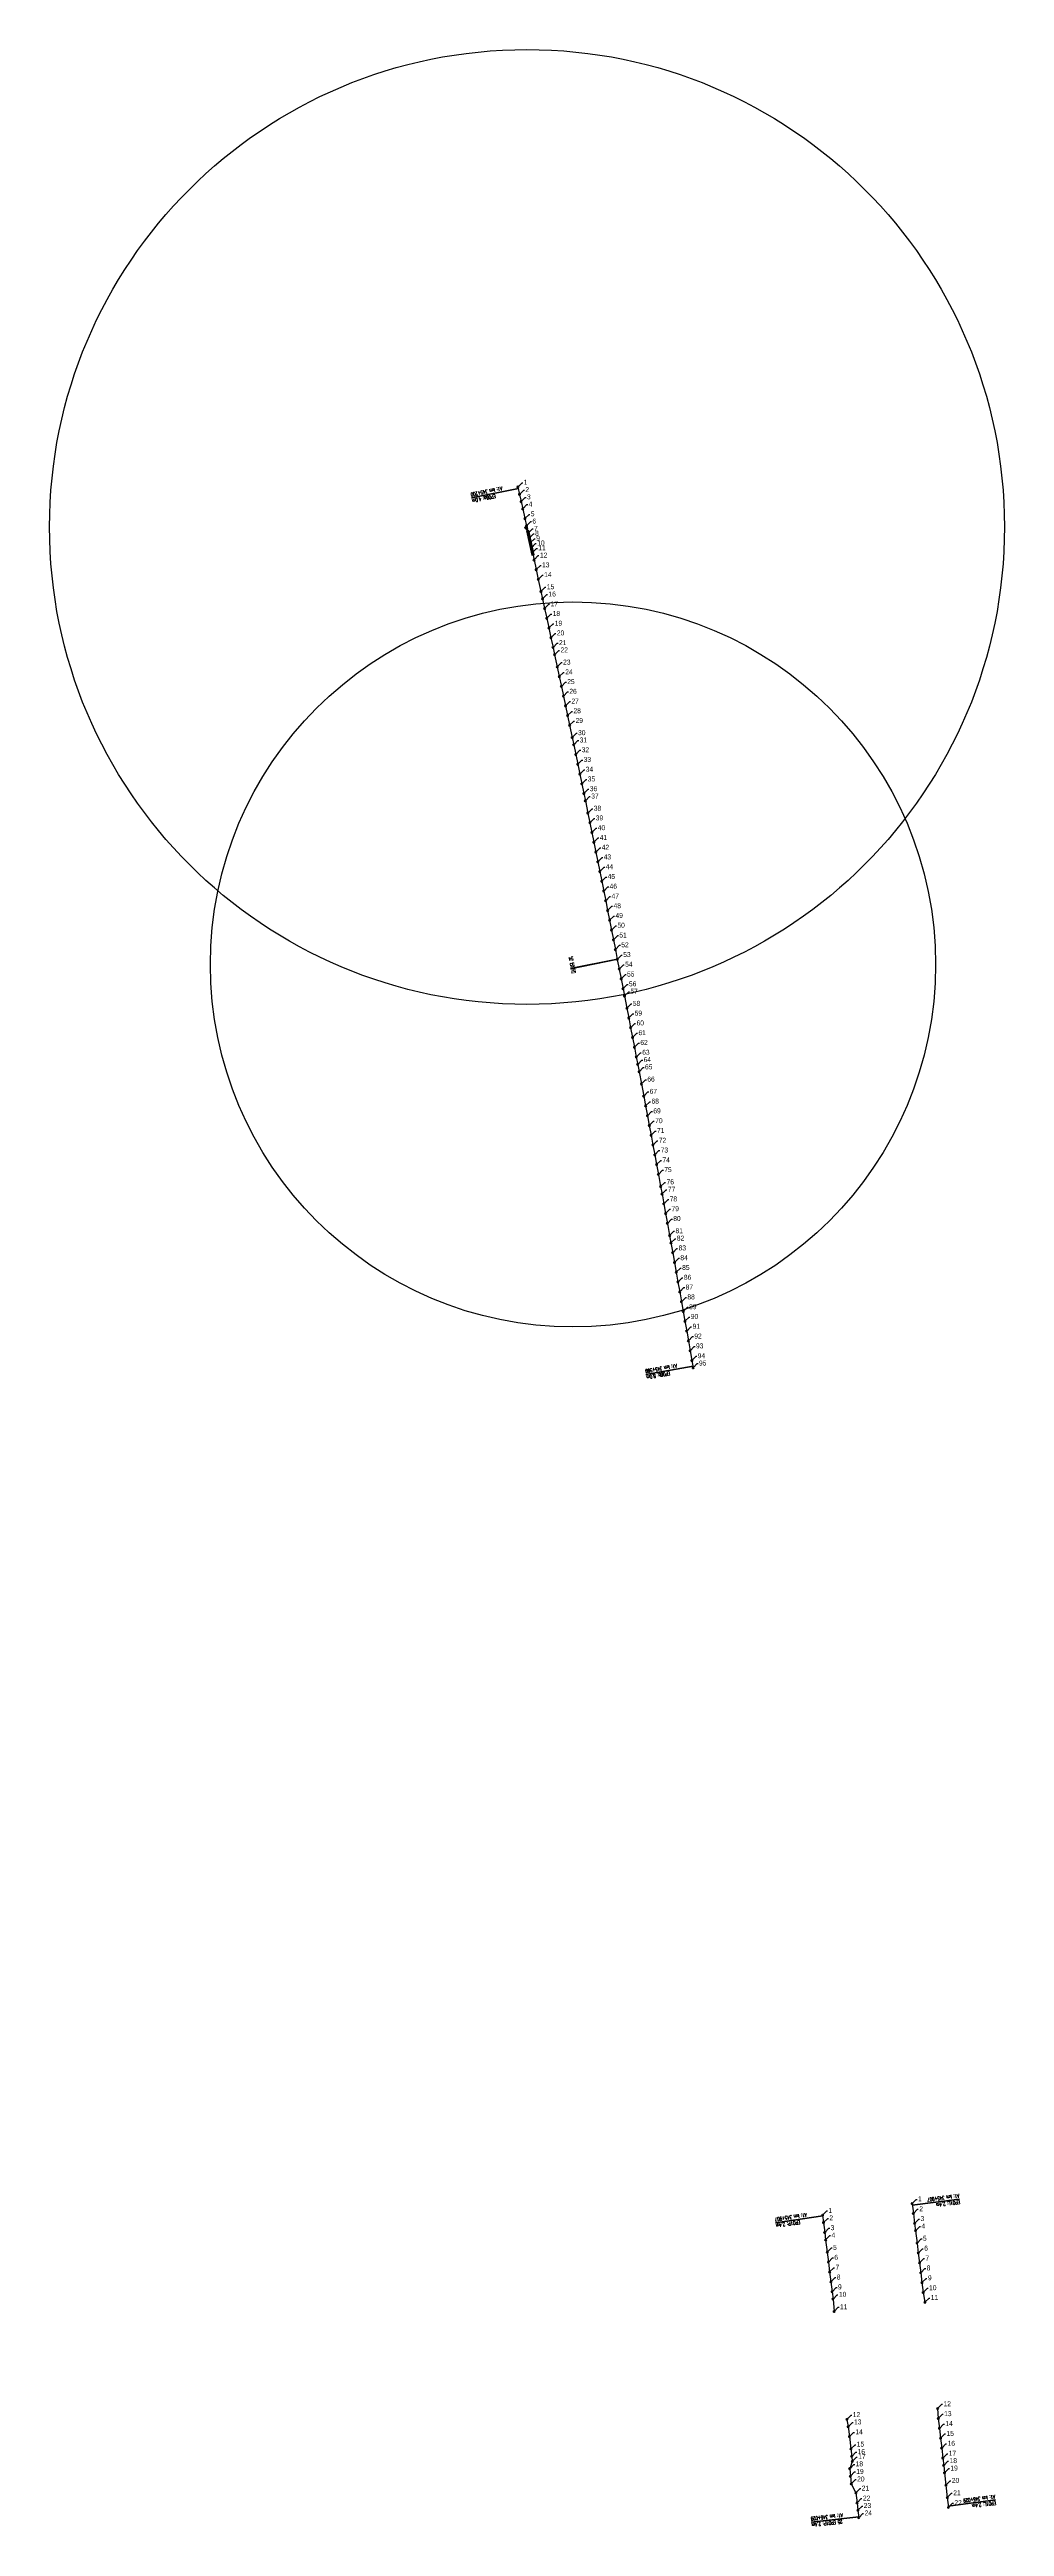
# Model space of a CAD drawing. Header units: metres. Extents: x 7402779 to 7405920, y 5696902 to 5712005.
# Drawn here: x 7405231 to 7405615, y 5702585 to 5703581 of the extents above; entities that cross this region are included whole.
import ezdxf

# ---------------------------------------------------------------- set-up
doc = ezdxf.new("R2010")
doc.units = ezdxf.units.M
for name, color, linetype in [('Drzwi ewakuacyjne', 100, 'Continuous'), ('Ekran_akustyczny', 100, 'Continuous'), ('Ekran_akustyczny_4m_opis', 7, 'Continuous'), ('Ekran_akustyczny_8m_opis', 7, 'Continuous'), ('Ekran_akustyczny_pale', 100, 'Continuous'), ('Ekran_akustyczny_pale_opis', 1, 'Continuous'), ('Ekran_przeciwolsnieniowy_2.4m_opis', 7, 'Continuous'), ('om_konstrukcja', 7, 'Continuous')]:
    doc.layers.add(name, color=color, linetype=linetype)
doc.styles.add('CDMSTYLE', font='CDMSIMPL', dxfattribs={"width": 0.8, "bigfont": 'CDMBIGPL'})
doc.styles.add('simplex 0.60', font='simplex.shx', dxfattribs={"width": 0.6})
doc.dimstyles.new('CDM-ME200MM', dxfattribs={"dimscale": 0.2, "dimtxt": 2.5, "dimasz": 1.5, "dimexe": 1.5, "dimexo": 5, "dimgap": 0.5, "dimtad": 1, "dimdec": 0, "dimlfac": 1000, "dimrnd": 1, "dimzin": 9, "dimtxsty": 'CDMSTYLE', "dimblk": 'OBLIQUE', "dimcen": 2.5, "dimdle": 1.5, "dimclrd": 9, "dimclre": 9, "dimadec": 1, "dimazin": 2, "dimtfac": 1, "dimtdec": 0, "dimtix": 1, "dimtmove": 2, "dimatfit": 3, "dimldrblk": 'NONE', "dimfxl": 1, "dimtvp": 1, "dimtolj": 1, "dimtzin": 0, "dimlwd": 25, "dimlwe": 25, "dimarcsym": 0})

# ---------------------------------------------------------------- blocks, each defined once
blk = doc.blocks.new('_None')
blk = doc.blocks.new('_OBLIQUE')
at = {"color": 0, "linetype": 'ByBlock'}
blk.add_line((-0.5, -0.5), (0.5, 0.5), dxfattribs=at)

msp = doc.modelspace()

# ---------------------------------------------------------------- linework, layer by layer
at = {"color": 1, "linetype": 'Continuous', "lineweight": 25}
for centre, radius in [((7405423.1, 5703388.8), 191.89), ((7405441.58, 5703212.96), 145.72)]:
    msp.add_circle(centre, radius, dxfattribs=at)
at = {"layer": 'Drzwi ewakuacyjne', "lineweight": 100}
msp.add_lwpolyline([(7405423.3, 5703387.92), (7405423.1, 5703388.8), (7405422.22, 5703388.61, 0.414214), (7405423.3, 5703387.92)], format="xyb", dxfattribs=at)
at = {"layer": 'Ekran_akustyczny', "linetype": 'Continuous', "lineweight": -3}
for points in [[(7405419.42, 5703404.83), (7405420.08, 5703401.9), (7405420.73, 5703398.98), (7405421.39, 5703396.05), (7405422.26, 5703392.14), (7405422.91, 5703389.21), (7405423.56, 5703386.29), (7405423.99, 5703384.33), (7405424.42, 5703382.38), (7405424.85, 5703380.43), (7405425.28, 5703378.47), (7405425.93, 5703375.54), (7405426.79, 5703371.64), (7405427.64, 5703367.73), (7405428.71, 5703362.85), (7405429.35, 5703359.92), (7405430.2, 5703356.01), (7405431.04, 5703352.1), (7405431.89, 5703348.19), (7405432.74, 5703344.28), (7405433.58, 5703340.37), (7405434.21, 5703337.43), (7405435.25, 5703332.54), (7405436.09, 5703328.63), (7405436.92, 5703324.72), (7405437.75, 5703320.81), (7405438.58, 5703316.89), (7405439.41, 5703312.98), (7405440.23, 5703309.07), (7405441.26, 5703304.17), (7405441.88, 5703301.24), (7405442.7, 5703297.32), (7405443.51, 5703293.41), (7405444.33, 5703289.49), (7405445.14, 5703285.57), (7405445.95, 5703281.66), (7405446.55, 5703278.72), (7405447.56, 5703273.82), (7405448.37, 5703269.9), (7405449.17, 5703265.98), (7405449.97, 5703262.07), (7405450.76, 5703258.14), (7405451.56, 5703254.22), (7405452.35, 5703250.3), (7405453.14, 5703246.38), (7405453.93, 5703242.46), (7405454.72, 5703238.54), (7405455.51, 5703234.62), (7405456.29, 5703230.7), (7405457.07, 5703226.77), (7405457.85, 5703222.85), (7405458.63, 5703218.92), (7405459.4, 5703215), (7405460.17, 5703211.08), (7405460.94, 5703207.15), (7405461.71, 5703203.22), (7405462.29, 5703200.28), (7405463.24, 5703195.37), (7405464, 5703191.45), (7405464.76, 5703187.52), (7405465.52, 5703183.59), (7405466.28, 5703179.66), (7405467.03, 5703175.73), (7405467.59, 5703172.79), (7405468.16, 5703169.84), (7405469.09, 5703164.93), (7405470.02, 5703160.02), (7405470.77, 5703156.09), (7405471.51, 5703152.16), (7405472.25, 5703148.22), (7405472.98, 5703144.29), (7405473.72, 5703140.36), (7405474.45, 5703136.43), (7405475.18, 5703132.5), (7405475.91, 5703128.56), (7405476.82, 5703123.65), (7405477.36, 5703120.7), (7405478.08, 5703116.76), (7405478.8, 5703112.83), (7405479.52, 5703108.89), (7405480.41, 5703103.97), (7405480.95, 5703101.02), (7405481.66, 5703097.08), (7405482.37, 5703093.15), (7405483.08, 5703089.21), (7405483.78, 5703085.27), (7405484.48, 5703081.34), (7405485.18, 5703077.4), (7405485.88, 5703073.46), (7405486.58, 5703069.52), (7405487.28, 5703065.58), (7405487.97, 5703061.64), (7405488.66, 5703057.7), (7405489.35, 5703053.76), (7405489.86, 5703050.81)], [(7405541.88, 5702710.23), (7405542.26, 5702707.26), (7405542.76, 5702703.29), (7405543.13, 5702700.31), (7405543.75, 5702695.35), (7405544.25, 5702691.38), (7405544.74, 5702687.41), (7405545.23, 5702683.44), (7405545.72, 5702679.47), (7405546.09, 5702676.5), (7405546.52, 5702671.52)], [(7405577.88, 5702714.89), (7405578.38, 5702710.92), (7405578.88, 5702706.95), (7405579.26, 5702703.97), (7405579.88, 5702699.01), (7405580.37, 5702695.04), (7405580.87, 5702691.07), (7405581.36, 5702687.1), (7405581.85, 5702683.13), (7405582.33, 5702679.16), (7405583.02, 5702675.22)], [(7405588.13, 5702632.53), (7405588.39, 5702628.53), (7405588.85, 5702624.56), (7405589.31, 5702620.59), (7405589.77, 5702616.61), (7405590.22, 5702612.64), (7405590.56, 5702609.66), (7405590.9, 5702606.68), (7405591.47, 5702601.71), (7405592.03, 5702596.74), (7405592.48, 5702592.77)], [(7405551.67, 5702628.17), (7405552.17, 5702625.21), (7405552.69, 5702621.25), (7405553.26, 5702616.28), (7405553.61, 5702613.3), (7405553.84, 5702611.26), (7405552.8, 5702608.34), (7405553.07, 5702605.3), (7405553.42, 5702602.27), (7405555.29, 5702598.62), (7405555.74, 5702594.6), (7405556.08, 5702591.62), (7405556.41, 5702588.64)]]:
    msp.add_lwpolyline(points, dxfattribs=at)
at = {"layer": 'Ekran_akustyczny_4m_opis', "lineweight": 100}
for p, q in [((7405400.78, 5703400.46), (7405419.64, 5703404.32)), ((7405400.78, 5703400.46), (7405419.64, 5703404.32)), ((7405440.64, 5703211.16), (7405459.5, 5703215.02))]:
    msp.add_line(p, q, dxfattribs=at)
at = {"layer": 'Ekran_akustyczny_8m_opis', "lineweight": 100}
for p, q in [((7405440.61, 5703211.3), (7405459.5, 5703215.02)), ((7405470.88, 5703048.16), (7405489.85, 5703051.46)), ((7405470.88, 5703048.16), (7405489.85, 5703051.46))]:
    msp.add_line(p, q, dxfattribs=at)
at = {"layer": 'Ekran_akustyczny_pale', "lineweight": 100}
for centre in [(7405419.42, 5703404.83), (7405420.08, 5703401.9), (7405420.73, 5703398.98), (7405421.39, 5703396.05), (7405422.26, 5703392.14), (7405422.91, 5703389.21), (7405423.56, 5703386.29), (7405423.99, 5703384.33), (7405424.42, 5703382.38), (7405424.85, 5703380.43), (7405425.28, 5703378.47), (7405425.93, 5703375.54), (7405426.79, 5703371.64), (7405427.64, 5703367.73), (7405428.71, 5703362.85), (7405429.35, 5703359.91), (7405430.2, 5703356.01), (7405431.05, 5703352.1), (7405431.89, 5703348.19), (7405432.73, 5703344.28), (7405433.58, 5703340.37), (7405434.21, 5703337.43), (7405435.25, 5703332.54), (7405436.09, 5703328.63), (7405436.92, 5703324.72), (7405437.75, 5703320.81), (7405438.58, 5703316.89), (7405439.41, 5703312.98), (7405440.23, 5703309.07), (7405441.26, 5703304.17), (7405441.88, 5703301.24), (7405442.7, 5703297.32), (7405443.51, 5703293.41), (7405444.33, 5703289.49), (7405445.14, 5703285.57), (7405445.95, 5703281.66), (7405446.55, 5703278.72), (7405447.56, 5703273.82), (7405448.37, 5703269.9), (7405449.17, 5703265.98), (7405449.97, 5703262.06), (7405450.77, 5703258.14), (7405451.56, 5703254.22), (7405452.35, 5703250.3), (7405453.15, 5703246.38), (7405453.93, 5703242.46), (7405454.72, 5703238.54), (7405455.51, 5703234.62), (7405456.29, 5703230.7), (7405457.07, 5703226.77), (7405457.85, 5703222.85), (7405458.63, 5703218.92), (7405459.4, 5703215), (7405460.17, 5703211.08), (7405460.94, 5703207.15), (7405461.71, 5703203.23), (7405462.29, 5703200.28), (7405463.24, 5703195.37), (7405464, 5703191.45), (7405464.76, 5703187.52), (7405465.52, 5703183.59), (7405466.28, 5703179.66), (7405467.03, 5703175.73), (7405467.59, 5703172.79), (7405468.16, 5703169.84), (7405469.09, 5703164.93), (7405470.02, 5703160.02), (7405470.77, 5703156.09), (7405471.51, 5703152.16), (7405472.25, 5703148.23), (7405472.98, 5703144.29), (7405473.72, 5703140.36), (7405474.45, 5703136.43), (7405475.18, 5703132.5), (7405475.91, 5703128.56), (7405476.82, 5703123.65), (7405477.36, 5703120.7), (7405478.08, 5703116.76), (7405478.8, 5703112.83), (7405479.52, 5703108.89), (7405480.41, 5703103.97), (7405480.95, 5703101.02), (7405481.66, 5703097.08), (7405482.37, 5703093.15), (7405483.08, 5703089.21), (7405483.78, 5703085.27), (7405484.48, 5703081.34), (7405485.18, 5703077.4), (7405485.88, 5703073.46), (7405486.58, 5703069.52), (7405487.28, 5703065.58), (7405487.97, 5703061.64), (7405488.66, 5703057.7), (7405489.35, 5703053.76), (7405489.86, 5703050.81), (7405541.88, 5702710.23), (7405577.88, 5702714.89), (7405578.38, 5702710.92), (7405542.26, 5702707.26), (7405542.76, 5702703.29), (7405543.13, 5702700.31), (7405578.88, 5702706.95), (7405579.26, 5702703.97), (7405543.75, 5702695.35), (7405544.25, 5702691.38), (7405579.88, 5702699.01), (7405580.37, 5702695.04), (7405580.87, 5702691.07), (7405544.74, 5702687.41), (7405545.23, 5702683.44), (7405581.36, 5702687.1), (7405581.85, 5702683.13), (7405545.72, 5702679.47), (7405546.09, 5702676.5), (7405546.52, 5702671.52), (7405582.33, 5702679.16), (7405583.02, 5702675.22), (7405588.13, 5702632.52), (7405551.67, 5702628.17), (7405552.17, 5702625.21), (7405552.69, 5702621.25), (7405588.39, 5702628.53), (7405588.85, 5702624.56), (7405589.31, 5702620.59), (7405553.26, 5702616.28), (7405553.61, 5702613.3), (7405553.84, 5702611.26), (7405589.77, 5702616.61), (7405590.22, 5702612.64), (7405552.81, 5702608.34), (7405553.07, 5702605.3), (7405553.42, 5702602.27), (7405590.56, 5702609.66), (7405590.9, 5702606.68), (7405591.47, 5702601.71), (7405555.28, 5702598.62), (7405555.74, 5702594.6), (7405556.08, 5702591.62), (7405592.03, 5702596.74), (7405592.48, 5702592.77), (7405556.41, 5702588.64)]:
    msp.add_circle(centre, 0.3, dxfattribs=at)
at = {"layer": 'Ekran_przeciwolsnieniowy_2.4m_opis', "lineweight": 100}
for p, q in [((7405596.95, 5702716.73), (7405577.86, 5702714.28)), ((7405522.96, 5702707.22), (7405542.01, 5702710.01)), ((7405611.41, 5702595.8), (7405592.31, 5702593.35)), ((7405537.33, 5702586.92), (7405556.46, 5702589.06))]:
    msp.add_line(p, q, dxfattribs=at)
at = {"layer": 'om_konstrukcja', "color": 2, "lineweight": -3, "extrusion": (-0.000328198, -7.2527e-05, 1), "elevation": -2844.09}
msp.add_lwpolyline([(7405422.45, 5703386.99), (7405424.61, 5703377.22), (7405425.58, 5703377.44), (7405423.43, 5703387.2)], close=True, dxfattribs=at)

# ---------------------------------------------------------------- texts
at = {"layer": 'Ekran_akustyczny_4m_opis', "lineweight": 100, "char_height": 1.5, "attachment_point": 9, "style": 'simplex 0.60'}
for s, insert, rotation in [('A1: km 345+200', (7405400.37, 5703402.48), 191.55392), ('EP06a: 4.0m', (7405400.87, 5703400.01), 191.55392), ('54', (7405439.72, 5703215.8), 191.14938), ('55', (7405440.21, 5703213.32), 191.14938)]:
    msp.add_mtext(s, dxfattribs=dict(at, insert=insert, rotation=rotation))
at = {"layer": 'Ekran_akustyczny_8m_opis', "lineweight": 100, "char_height": 1.5, "attachment_point": 9, "style": 'simplex 0.60'}
for s, insert, rotation in [('57', (7405440.7, 5703210.84), 191.14938), ('A1: km 345+560', (7405470.53, 5703050.19), 189.87531), ('99', (7405470.53, 5703050.19), 189.87531), ('EP06b: 8.0m', (7405470.96, 5703047.7), 189.87531)]:
    msp.add_mtext(s, dxfattribs=dict(at, insert=insert, rotation=rotation))
at = {"layer": 'Ekran_akustyczny_pale_opis', "color": 1, "lineweight": 100, "char_height": 2, "attachment_point": 4, "style": 'CDMSTYLE'}
for s, insert in [('1', (7405421.79, 5703406.76)), ('2', (7405422.45, 5703403.83)), ('3', (7405423.1, 5703400.9)), ('4', (7405423.76, 5703397.97)), ('5', (7405424.63, 5703394.07)), ('6', (7405425.28, 5703391.14)), ('7', (7405425.93, 5703388.21)), ('8', (7405426.36, 5703386.26)), ('9', (7405426.79, 5703384.3)), ('10', (7405427.22, 5703382.35)), ('11', (7405427.65, 5703380.4)), ('12', (7405428.3, 5703377.47)), ('13', (7405429.16, 5703373.56)), ('14', (7405430.01, 5703369.65)), ('15', (7405431.08, 5703364.77)), ('16', (7405431.72, 5703361.84)), ('17', (7405432.57, 5703357.93)), ('18', (7405433.42, 5703354.02)), ('19', (7405434.26, 5703350.11)), ('20', (7405435.1, 5703346.2)), ('21', (7405435.95, 5703342.29)), ('22', (7405436.58, 5703339.36)), ('23', (7405437.62, 5703334.47)), ('24', (7405438.46, 5703330.56)), ('25', (7405439.29, 5703326.64)), ('26', (7405440.12, 5703322.73)), ('27', (7405440.95, 5703318.82)), ('28', (7405441.78, 5703314.91)), ('29', (7405442.6, 5703310.99)), ('30', (7405443.63, 5703306.1)), ('31', (7405444.25, 5703303.16)), ('32', (7405445.07, 5703299.25)), ('33', (7405445.88, 5703295.33)), ('34', (7405446.7, 5703291.41)), ('35', (7405447.51, 5703287.5)), ('36', (7405448.32, 5703283.58)), ('37', (7405448.92, 5703280.64)), ('38', (7405449.93, 5703275.75)), ('39', (7405450.74, 5703271.83)), ('40', (7405451.54, 5703267.91)), ('41', (7405452.34, 5703263.99)), ('42', (7405453.14, 5703260.07)), ('43', (7405453.93, 5703256.15)), ('44', (7405454.72, 5703252.23)), ('45', (7405455.52, 5703248.31)), ('46', (7405456.3, 5703244.39)), ('47', (7405457.09, 5703240.46)), ('48', (7405457.88, 5703236.54)), ('49', (7405458.66, 5703232.62)), ('50', (7405459.44, 5703228.7)), ('51', (7405460.22, 5703224.77)), ('52', (7405461, 5703220.85)), ('53', (7405461.77, 5703216.92)), ('54', (7405462.54, 5703213)), ('55', (7405463.31, 5703209.07)), ('56', (7405464.08, 5703205.15)), ('57', (7405464.66, 5703202.21)), ('58', (7405465.61, 5703197.3)), ('59', (7405466.37, 5703193.37)), ('60', (7405467.13, 5703189.44)), ('61', (7405467.89, 5703185.52)), ('62', (7405468.65, 5703181.59)), ('63', (7405469.4, 5703177.66)), ('64', (7405469.96, 5703174.71)), ('65', (7405470.53, 5703171.77)), ('66', (7405471.46, 5703166.85)), ('67', (7405472.39, 5703161.94)), ('68', (7405473.14, 5703158.01)), ('69', (7405473.88, 5703154.08)), ('70', (7405474.62, 5703150.15)), ('71', (7405475.35, 5703146.22)), ('72', (7405476.09, 5703142.29)), ('73', (7405476.82, 5703138.35)), ('74', (7405477.55, 5703134.42)), ('75', (7405478.28, 5703130.49)), ('76', (7405479.19, 5703125.57)), ('77', (7405479.73, 5703122.62)), ('78', (7405480.45, 5703118.69)), ('79', (7405481.17, 5703114.75)), ('80', (7405481.89, 5703110.82)), ('81', (7405482.78, 5703105.9)), ('82', (7405483.32, 5703102.94)), ('83', (7405484.03, 5703099.01)), ('84', (7405484.74, 5703095.07)), ('85', (7405485.45, 5703091.14)), ('86', (7405486.15, 5703087.2)), ('87', (7405486.85, 5703083.26)), ('88', (7405487.56, 5703079.32)), ('89', (7405488.25, 5703075.38)), ('90', (7405488.95, 5703071.44)), ('91', (7405489.65, 5703067.51)), ('92', (7405490.34, 5703063.57)), ('93', (7405491.03, 5703059.63)), ('94', (7405491.72, 5703055.69)), ('95', (7405492.23, 5703052.73)), ('1', (7405544.25, 5702712.16)), ('1', (7405580.25, 5702716.81)), ('2', (7405580.75, 5702712.84)), ('2', (7405544.63, 5702709.18)), ('3', (7405545.13, 5702705.21)), ('4', (7405545.5, 5702702.24)), ('3', (7405581.25, 5702708.87)), ('4', (7405581.63, 5702705.9)), ('5', (7405582.25, 5702700.94)), ('5', (7405546.12, 5702697.28)), ('6', (7405546.62, 5702693.31)), ('7', (7405547.11, 5702689.34)), ('6', (7405582.74, 5702696.97)), ('7', (7405583.24, 5702693)), ('8', (7405547.6, 5702685.37)), ('9', (7405548.09, 5702681.4)), ('8', (7405583.73, 5702689.03)), ('9', (7405584.22, 5702685.06)), ('10', (7405584.7, 5702681.09)), ('10', (7405548.46, 5702678.42)), ('11', (7405548.89, 5702673.44)), ('11', (7405585.39, 5702677.15)), ('12', (7405554.04, 5702630.1)), ('12', (7405590.5, 5702634.45)), ('13', (7405590.76, 5702630.46)), ('13', (7405554.54, 5702627.14)), ('14', (7405555.06, 5702623.17)), ('14', (7405591.22, 5702626.48)), ('15', (7405591.68, 5702622.51)), ('18', (7405555.18, 5702610.27)), ('15', (7405555.63, 5702618.21)), ('16', (7405555.98, 5702615.22)), ('17', (7405556.21, 5702613.19)), ('16', (7405592.14, 5702618.54)), ('17', (7405592.59, 5702614.56)), ('18', (7405592.93, 5702611.58)), ('19', (7405555.44, 5702607.23)), ('20', (7405555.79, 5702604.2)), ('21', (7405557.65, 5702600.55)), ('19', (7405593.27, 5702608.6)), ('20', (7405593.84, 5702603.63)), ('22', (7405558.11, 5702596.52)), ('23', (7405558.45, 5702593.54)), ('24', (7405558.78, 5702590.56)), ('21', (7405594.4, 5702598.67)), ('22', (7405594.85, 5702594.69))]:
    msp.add_mtext(s, dxfattribs=dict(at, insert=insert))
at = {"layer": 'Ekran_przeciwolsnieniowy_2.4m_opis', "lineweight": 100, "char_height": 1.5, "style": 'simplex 0.60'}
for s, insert, attachment_point, rotation in [('A1: km 345+907', (7405522.66, 5702709.26), 9, 188.31311), ('A1: km 345+907', (7405596.69, 5702718.78), 7, 187.30148), ('EPO1L: 2.4m', (7405597.01, 5702716.27), 7, 187.30148), ('EPO1P: 2.4m', (7405523.03, 5702706.77), 9, 188.31311), ('A1: km 346+029', (7405611.14, 5702597.84), 7, 187.30886), ('EPO1L: 2.4m', (7405611.46, 5702595.34), 7, 187.30886), ('A1: km 346+029', (7405537.1, 5702588.97), 9, 186.39425), ('25 EPO1P: 2.4m', (7405537.38, 5702586.46), 9, 186.39425)]:
    msp.add_mtext(s, dxfattribs=dict(at, insert=insert, attachment_point=attachment_point, rotation=rotation))

# ---------------------------------------------------------------- leaders
at = {"layer": 'Ekran_akustyczny_pale_opis', "color": 1, "lineweight": 100, "annotation_type": 0, "has_hookline": 1, "hookline_direction": 0}
for points, text_width in [([(7405419.42, 5703404.83), (7405421.12, 5703406.54), (7405421.42, 5703406.54)], 0.381), ([(7405420.08, 5703401.9), (7405421.77, 5703403.62), (7405422.07, 5703403.62)], 1.07), ([(7405420.73, 5703398.98), (7405422.42, 5703400.69), (7405422.72, 5703400.69)], 1.07), ([(7405421.39, 5703396.05), (7405423.08, 5703397.76), (7405423.38, 5703397.76)], 1.14), ([(7405422.26, 5703392.14), (7405423.95, 5703393.86), (7405424.25, 5703393.86)], 1.07), ([(7405422.91, 5703389.21), (7405424.6, 5703390.93), (7405424.9, 5703390.93)], 0.99), ([(7405423.56, 5703386.29), (7405425.25, 5703388), (7405425.55, 5703388)], 1.07), ([(7405423.99, 5703384.33), (7405425.68, 5703386.05), (7405425.98, 5703386.05)], 1.07), ([(7405424.42, 5703382.38), (7405426.11, 5703384.09), (7405426.41, 5703384.09)], 0.99), ([(7405424.85, 5703380.43), (7405426.54, 5703382.14), (7405426.84, 5703382.14)], 2.29), ([(7405425.28, 5703378.47), (7405426.97, 5703380.19), (7405427.27, 5703380.19)], 1.6), ([(7405425.93, 5703375.54), (7405427.62, 5703377.26), (7405427.92, 5703377.26)], 2.29), ([(7405426.79, 5703371.64), (7405428.48, 5703373.35), (7405428.78, 5703373.35)], 2.29), ([(7405427.64, 5703367.73), (7405429.33, 5703369.44), (7405429.63, 5703369.44)], 2.36), ([(7405428.71, 5703362.85), (7405430.4, 5703364.56), (7405430.7, 5703364.56)], 2.29), ([(7405429.35, 5703359.91), (7405431.04, 5703361.63), (7405431.34, 5703361.63)], 2.21), ([(7405430.2, 5703356.01), (7405431.89, 5703357.72), (7405432.19, 5703357.72)], 2.29), ([(7405431.05, 5703352.1), (7405432.74, 5703353.81), (7405433.04, 5703353.81)], 2.29), ([(7405431.89, 5703348.19), (7405433.58, 5703349.9), (7405433.88, 5703349.9)], 2.21), ([(7405432.73, 5703344.28), (7405434.43, 5703345.99), (7405434.73, 5703345.99)], 2.59), ([(7405433.58, 5703340.37), (7405435.27, 5703342.08), (7405435.57, 5703342.08)], 1.9), ([(7405434.21, 5703337.43), (7405435.9, 5703339.15), (7405436.2, 5703339.15)], 2.59), ([(7405435.25, 5703332.54), (7405436.94, 5703334.26), (7405437.24, 5703334.26)], 2.59), ([(7405436.09, 5703328.63), (7405437.78, 5703330.35), (7405438.08, 5703330.35)], 2.67), ([(7405436.92, 5703324.72), (7405438.61, 5703326.43), (7405438.91, 5703326.43)], 2.59), ([(7405437.75, 5703320.81), (7405439.44, 5703322.52), (7405439.74, 5703322.52)], 2.51), ([(7405438.58, 5703316.89), (7405440.27, 5703318.61), (7405440.57, 5703318.61)], 2.59), ([(7405439.41, 5703312.98), (7405441.1, 5703314.69), (7405441.4, 5703314.69)], 2.59), ([(7405440.23, 5703309.07), (7405441.92, 5703310.78), (7405442.22, 5703310.78)], 2.51), ([(7405441.26, 5703304.17), (7405442.95, 5703305.89), (7405443.25, 5703305.89)], 2.59), ([(7405441.88, 5703301.24), (7405443.57, 5703302.95), (7405443.87, 5703302.95)], 1.9), ([(7405442.7, 5703297.32), (7405444.39, 5703299.03), (7405444.69, 5703299.03)], 2.59), ([(7405443.51, 5703293.41), (7405445.2, 5703295.12), (7405445.5, 5703295.12)], 2.59), ([(7405444.33, 5703289.49), (7405446.02, 5703291.2), (7405446.32, 5703291.2)], 2.67), ([(7405445.14, 5703285.57), (7405446.83, 5703287.29), (7405447.13, 5703287.29)], 2.59), ([(7405445.95, 5703281.66), (7405447.64, 5703283.37), (7405447.94, 5703283.37)], 2.51), ([(7405446.55, 5703278.72), (7405448.25, 5703280.43), (7405448.55, 5703280.43)], 2.59), ([(7405447.56, 5703273.82), (7405449.25, 5703275.53), (7405449.55, 5703275.53)], 2.59), ([(7405448.37, 5703269.9), (7405450.06, 5703271.62), (7405450.36, 5703271.62)], 2.51), ([(7405449.17, 5703265.98), (7405450.86, 5703267.7), (7405451.16, 5703267.7)], 2.59), ([(7405449.97, 5703262.06), (7405451.66, 5703263.78), (7405451.96, 5703263.78)], 1.9), ([(7405450.77, 5703258.14), (7405452.46, 5703259.86), (7405452.76, 5703259.86)], 2.59), ([(7405451.56, 5703254.22), (7405453.25, 5703255.94), (7405453.55, 5703255.94)], 2.59), ([(7405452.35, 5703250.3), (7405454.05, 5703252.02), (7405454.35, 5703252.02)], 2.67), ([(7405453.15, 5703246.38), (7405454.84, 5703248.1), (7405455.14, 5703248.1)], 2.59), ([(7405453.93, 5703242.46), (7405455.63, 5703244.17), (7405455.93, 5703244.17)], 2.51), ([(7405454.72, 5703238.54), (7405456.41, 5703240.25), (7405456.71, 5703240.25)], 2.59), ([(7405455.51, 5703234.62), (7405457.2, 5703236.33), (7405457.5, 5703236.33)], 2.59), ([(7405456.29, 5703230.7), (7405457.98, 5703232.41), (7405458.28, 5703232.41)], 2.51), ([(7405457.07, 5703226.77), (7405458.76, 5703228.48), (7405459.06, 5703228.48)], 2.59), ([(7405457.85, 5703222.85), (7405459.54, 5703224.56), (7405459.84, 5703224.56)], 1.9), ([(7405458.63, 5703218.92), (7405460.32, 5703220.64), (7405460.62, 5703220.64)], 2.59), ([(7405459.4, 5703215), (7405461.09, 5703216.71), (7405461.39, 5703216.71)], 2.59), ([(7405460.17, 5703211.08), (7405461.86, 5703212.79), (7405462.16, 5703212.79)], 2.67), ([(7405460.94, 5703207.15), (7405462.63, 5703208.86), (7405462.93, 5703208.86)], 2.59), ([(7405461.71, 5703203.23), (7405463.4, 5703204.94), (7405463.7, 5703204.94)], 2.51), ([(7405462.29, 5703200.28), (7405463.98, 5703201.99), (7405464.28, 5703201.99)], 2.59), ([(7405463.24, 5703195.37), (7405464.93, 5703197.09), (7405465.23, 5703197.09)], 2.59), ([(7405464, 5703191.45), (7405465.69, 5703193.16), (7405465.99, 5703193.16)], 2.51), ([(7405464.76, 5703187.52), (7405466.45, 5703189.23), (7405466.75, 5703189.23)], 2.59), ([(7405465.52, 5703183.59), (7405467.21, 5703185.3), (7405467.51, 5703185.3)], 1.9), ([(7405466.28, 5703179.66), (7405467.97, 5703181.38), (7405468.27, 5703181.38)], 2.59), ([(7405467.03, 5703175.73), (7405468.72, 5703177.45), (7405469.02, 5703177.45)], 2.59), ([(7405467.59, 5703172.79), (7405469.29, 5703174.5), (7405469.59, 5703174.5)], 2.67), ([(7405468.16, 5703169.84), (7405469.85, 5703171.55), (7405470.15, 5703171.55)], 2.59), ([(7405469.09, 5703164.93), (7405470.78, 5703166.64), (7405471.08, 5703166.64)], 2.51), ([(7405470.02, 5703160.02), (7405471.71, 5703161.73), (7405472.01, 5703161.73)], 2.59), ([(7405470.77, 5703156.09), (7405472.46, 5703157.8), (7405472.76, 5703157.8)], 2.59), ([(7405471.51, 5703152.16), (7405473.2, 5703153.87), (7405473.5, 5703153.87)], 2.51), ([(7405472.25, 5703148.23), (7405473.94, 5703149.94), (7405474.24, 5703149.94)], 2.59), ([(7405472.98, 5703144.29), (7405474.67, 5703146.01), (7405474.97, 5703146.01)], 1.9), ([(7405473.72, 5703140.36), (7405475.41, 5703142.07), (7405475.71, 5703142.07)], 2.59), ([(7405474.45, 5703136.43), (7405476.14, 5703138.14), (7405476.44, 5703138.14)], 2.59), ([(7405475.18, 5703132.5), (7405476.87, 5703134.21), (7405477.17, 5703134.21)], 2.67), ([(7405475.91, 5703128.56), (7405477.6, 5703130.28), (7405477.9, 5703130.28)], 2.59), ([(7405476.82, 5703123.65), (7405478.51, 5703125.36), (7405478.81, 5703125.36)], 2.51), ([(7405477.36, 5703120.7), (7405479.05, 5703122.41), (7405479.35, 5703122.41)], 2.59), ([(7405478.08, 5703116.76), (7405479.77, 5703118.47), (7405480.07, 5703118.47)], 2.59), ([(7405478.8, 5703112.83), (7405480.49, 5703114.54), (7405480.79, 5703114.54)], 2.51), ([(7405479.52, 5703108.89), (7405481.21, 5703110.6), (7405481.51, 5703110.6)], 2.59), ([(7405480.41, 5703103.97), (7405482.1, 5703105.69), (7405482.4, 5703105.69)], 1.9), ([(7405480.95, 5703101.02), (7405482.64, 5703102.73), (7405482.94, 5703102.73)], 2.59), ([(7405481.66, 5703097.08), (7405483.35, 5703098.8), (7405483.65, 5703098.8)], 2.59), ([(7405482.37, 5703093.15), (7405484.06, 5703094.86), (7405484.36, 5703094.86)], 2.67), ([(7405483.08, 5703089.21), (7405484.77, 5703090.92), (7405485.07, 5703090.92)], 2.59), ([(7405483.78, 5703085.27), (7405485.47, 5703086.99), (7405485.77, 5703086.99)], 2.51), ([(7405484.48, 5703081.34), (7405486.18, 5703083.05), (7405486.48, 5703083.05)], 2.59), ([(7405485.18, 5703077.4), (7405486.88, 5703079.11), (7405487.18, 5703079.11)], 2.59), ([(7405485.88, 5703073.46), (7405487.58, 5703075.17), (7405487.88, 5703075.17)], 2.51), ([(7405486.58, 5703069.52), (7405488.27, 5703071.23), (7405488.57, 5703071.23)], 2.59), ([(7405487.28, 5703065.58), (7405488.97, 5703067.29), (7405489.27, 5703067.29)], 1.9), ([(7405487.97, 5703061.64), (7405489.66, 5703063.35), (7405489.96, 5703063.35)], 2.59), ([(7405488.66, 5703057.7), (7405490.35, 5703059.41), (7405490.65, 5703059.41)], 2.59), ([(7405489.35, 5703053.76), (7405491.04, 5703055.47), (7405491.34, 5703055.47)], 2.67), ([(7405489.86, 5703050.81), (7405491.55, 5703052.52), (7405491.85, 5703052.52)], 2.59), ([(7405541.88, 5702710.23), (7405543.57, 5702711.95), (7405543.87, 5702711.95)], 0.381), ([(7405577.88, 5702714.89), (7405579.57, 5702716.6), (7405579.87, 5702716.6)], 0.381), ([(7405578.38, 5702710.92), (7405580.07, 5702712.63), (7405580.37, 5702712.63)], 1.07), ([(7405542.26, 5702707.26), (7405543.95, 5702708.97), (7405544.25, 5702708.97)], 1.07), ([(7405542.76, 5702703.29), (7405544.45, 5702705), (7405544.75, 5702705)], 1.07), ([(7405543.13, 5702700.31), (7405544.82, 5702702.03), (7405545.12, 5702702.03)], 1.14), ([(7405578.88, 5702706.95), (7405580.57, 5702708.66), (7405580.87, 5702708.66)], 1.07), ([(7405579.26, 5702703.97), (7405580.95, 5702705.68), (7405581.25, 5702705.68)], 1.14), ([(7405579.88, 5702699.01), (7405581.57, 5702700.72), (7405581.87, 5702700.72)], 1.07), ([(7405543.75, 5702695.35), (7405545.44, 5702697.07), (7405545.74, 5702697.07)], 1.07), ([(7405544.25, 5702691.38), (7405545.94, 5702693.1), (7405546.24, 5702693.1)], 0.99), ([(7405580.37, 5702695.04), (7405582.06, 5702696.75), (7405582.36, 5702696.75)], 0.99), ([(7405580.87, 5702691.07), (7405582.56, 5702692.78), (7405582.86, 5702692.78)], 1.07), ([(7405544.74, 5702687.41), (7405546.43, 5702689.13), (7405546.73, 5702689.13)], 1.07), ([(7405545.23, 5702683.44), (7405546.92, 5702685.16), (7405547.22, 5702685.16)], 1.07), ([(7405545.72, 5702679.47), (7405547.41, 5702681.19), (7405547.71, 5702681.19)], 0.99), ([(7405581.36, 5702687.1), (7405583.05, 5702688.82), (7405583.35, 5702688.82)], 1.07), ([(7405581.85, 5702683.13), (7405583.54, 5702684.85), (7405583.84, 5702684.85)], 0.99), ([(7405582.33, 5702679.16), (7405584.03, 5702680.87), (7405584.33, 5702680.87)], 2.29), ([(7405546.09, 5702676.5), (7405547.78, 5702678.21), (7405548.08, 5702678.21)], 2.29), ([(7405546.52, 5702671.52), (7405548.21, 5702673.23), (7405548.51, 5702673.23)], 1.6), ([(7405583.02, 5702675.22), (7405584.72, 5702676.93), (7405585.02, 5702676.93)], 1.6), ([(7405588.13, 5702632.52), (7405589.82, 5702634.24), (7405590.12, 5702634.24)], 2.29), ([(7405551.67, 5702628.17), (7405553.36, 5702629.88), (7405553.66, 5702629.88)], 2.29), ([(7405552.17, 5702625.21), (7405553.87, 5702626.93), (7405554.17, 5702626.93)], 2.29), ([(7405552.69, 5702621.25), (7405554.38, 5702622.96), (7405554.68, 5702622.96)], 2.36), ([(7405588.39, 5702628.53), (7405590.08, 5702630.25), (7405590.38, 5702630.25)], 2.29), ([(7405588.85, 5702624.56), (7405590.54, 5702626.27), (7405590.84, 5702626.27)], 2.36), ([(7405589.31, 5702620.59), (7405591, 5702622.3), (7405591.3, 5702622.3)], 2.29), ([(7405553.26, 5702616.28), (7405554.95, 5702617.99), (7405555.25, 5702617.99)], 2.29), ([(7405553.61, 5702613.3), (7405555.3, 5702615.01), (7405555.6, 5702615.01)], 2.21), ([(7405553.84, 5702611.26), (7405555.53, 5702612.98), (7405555.83, 5702612.98)], 2.29), ([(7405589.77, 5702616.61), (7405591.46, 5702618.33), (7405591.76, 5702618.33)], 2.21), ([(7405590.22, 5702612.64), (7405591.91, 5702614.35), (7405592.21, 5702614.35)], 2.29), ([(7405590.56, 5702609.66), (7405592.25, 5702611.37), (7405592.55, 5702611.37)], 2.29), ([(7405552.81, 5702608.34), (7405554.5, 5702610.06), (7405554.8, 5702610.06)], 2.29), ([(7405553.07, 5702605.3), (7405554.76, 5702607.02), (7405555.06, 5702607.02)], 2.21), ([(7405553.42, 5702602.27), (7405555.11, 5702603.99), (7405555.41, 5702603.99)], 2.59), ([(7405590.9, 5702606.68), (7405592.59, 5702608.39), (7405592.89, 5702608.39)], 2.21), ([(7405591.47, 5702601.71), (7405593.16, 5702603.42), (7405593.46, 5702603.42)], 2.59), ([(7405555.28, 5702598.62), (7405556.98, 5702600.34), (7405557.28, 5702600.34)], 1.9), ([(7405555.74, 5702594.6), (7405557.43, 5702596.31), (7405557.73, 5702596.31)], 2.59), ([(7405556.08, 5702591.62), (7405557.77, 5702593.33), (7405558.07, 5702593.33)], 2.59), ([(7405592.03, 5702596.74), (7405593.72, 5702598.45), (7405594.02, 5702598.45)], 1.9), ([(7405592.48, 5702592.77), (7405594.17, 5702594.48), (7405594.47, 5702594.48)], 2.59), ([(7405556.41, 5702588.64), (7405558.1, 5702590.35), (7405558.4, 5702590.35)], 2.67)]:
    msp.add_leader(points, dimstyle='CDM-ME200MM', override={"dimtxt": 3.5, "dimgap": 0.5, "dimtad": 0, "dimzin": 0, "dimclrd": 1}, dxfattribs=dict(at, text_width=text_width))

doc.saveas('drawing.dxf')
